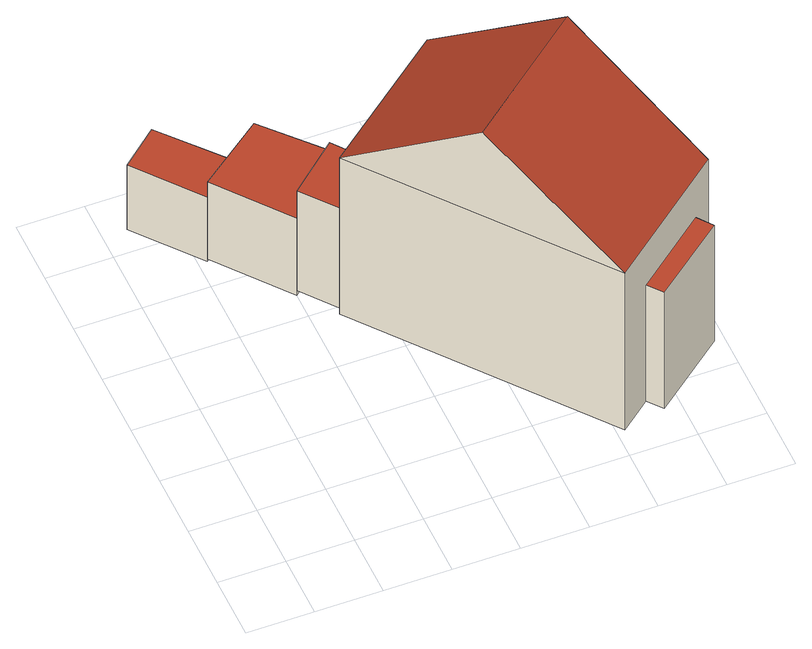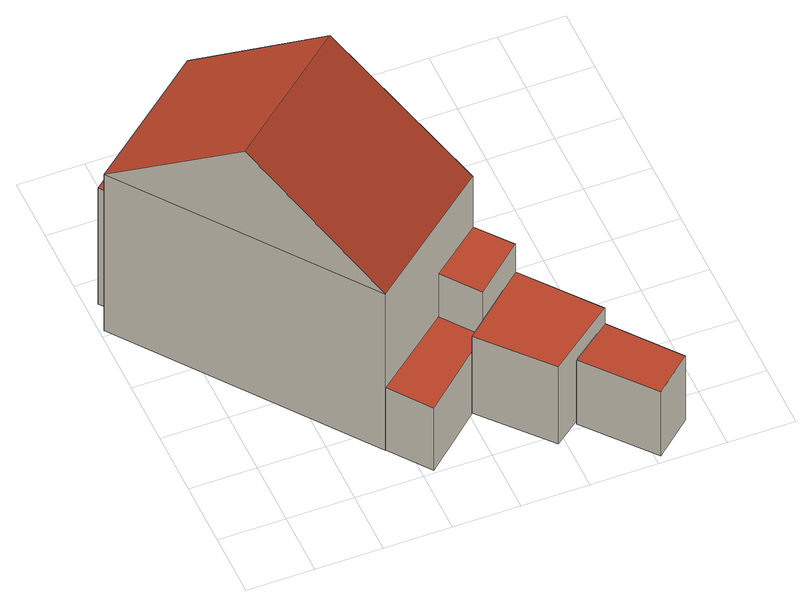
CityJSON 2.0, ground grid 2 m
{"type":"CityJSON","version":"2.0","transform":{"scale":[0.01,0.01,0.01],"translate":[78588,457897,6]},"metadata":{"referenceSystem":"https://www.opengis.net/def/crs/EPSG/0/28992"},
"CityObjects":{
"building1":{"type":"Building","children":["building1-1","building1-2","building1-3","building1-4","building1-5","building1-6"]},
"building1-1":{"type":"BuildingPart","attributes":{"RelativeEavesHeight":6.2,"AbsoluteEavesHeight":12.68,"RelativeRidgeHeight":9.51,"AbsoluteRidgeHeight":15.99,"roofType":"1030"},"parents":["building1"],"geometry":[{"type":"Solid","lod":"2","boundaries":[[[[0,1,2,3]],[[4,5,1,0]],[[6,7,5,4]],[[3,2,7,6]],[[0,8,4]],[[6,9,3]],[[3,9,8,0]],[[4,8,9,6]],[[1,5,7,2]]]],"semantics":{"surfaces":[{"type":"WallSurface"},{"type":"RoofSurface","Slope":52.79,"Direction":321.29},{"type":"RoofSurface","Slope":52.79,"Direction":141.06},{"type":"GroundSurface"}],"values":[[0,0,0,0,0,0,1,2,3]]}}]},
"building1-2":{"type":"BuildingPart","attributes":{"RelativeEavesHeight":3.96,"AbsoluteEavesHeight":10.68,"RelativeRidgeHeight":3.96,"AbsoluteRidgeHeight":10.68,"roofType":"1000"},"parents":["building1"],"geometry":[{"type":"Solid","lod":"2","boundaries":[[[[10,11,12,13]],[[14,15,11,10]],[[16,17,15,14]],[[13,12,17,16]],[[14,10,13,16]],[[11,15,17,12]]]],"semantics":{"surfaces":[{"type":"WallSurface"},{"type":"RoofSurface","Slope":90,"Direction":0},{"type":"GroundSurface"}],"values":[[0,0,0,0,1,2]]}}]},
"building1-3":{"type":"BuildingPart","attributes":{"RelativeEavesHeight":2.47,"AbsoluteEavesHeight":8.98,"RelativeRidgeHeight":2.47,"AbsoluteRidgeHeight":8.98,"roofType":"1000"},"parents":["building1"],"geometry":[{"type":"Solid","lod":"2","boundaries":[[[[18,19,20,21]],[[22,23,19,18]],[[24,25,23,22]],[[21,20,25,24]],[[22,18,21,24]],[[19,23,25,20]]]],"semantics":{"surfaces":[{"type":"WallSurface"},{"type":"RoofSurface","Slope":90,"Direction":0},{"type":"GroundSurface"}],"values":[[0,0,0,0,1,2]]}}]},
"building1-4":{"type":"BuildingPart","attributes":{"RelativeEavesHeight":3.05,"AbsoluteEavesHeight":9.58,"RelativeRidgeHeight":3.05,"AbsoluteRidgeHeight":9.58,"roofType":"1000"},"parents":["building1"],"geometry":[{"type":"Solid","lod":"2","boundaries":[[[[26,27,28,29]],[[30,31,27,26]],[[32,33,31,30]],[[29,28,33,32]],[[30,26,29,32]],[[27,31,33,28]]]],"semantics":{"surfaces":[{"type":"WallSurface"},{"type":"RoofSurface","Slope":90,"Direction":0},{"type":"GroundSurface"}],"values":[[0,0,0,0,1,2]]}}]},
"building1-5":{"type":"BuildingPart","attributes":{"RelativeEavesHeight":2.54,"AbsoluteEavesHeight":8.97,"RelativeRidgeHeight":2.54,"AbsoluteRidgeHeight":8.97,"roofType":"1000"},"parents":["building1"],"geometry":[{"type":"Solid","lod":"2","boundaries":[[[[34,35,36,37]],[[38,39,35,34]],[[40,41,39,38]],[[37,36,41,40]],[[38,34,37,40]],[[35,39,41,36]]]],"semantics":{"surfaces":[{"type":"WallSurface"},{"type":"RoofSurface","Slope":90,"Direction":0},{"type":"GroundSurface"}],"values":[[0,0,0,0,1,2]]}}]},
"building1-6":{"type":"BuildingPart","attributes":{"RelativeEavesHeight":4.6,"AbsoluteEavesHeight":11.11,"RelativeRidgeHeight":4.6,"AbsoluteRidgeHeight":11.11,"roofType":"1000"},"parents":["building1"],"geometry":[{"type":"Solid","lod":"2","boundaries":[[[[42,43,44,45]],[[46,47,43,42]],[[48,49,47,46]],[[45,44,49,48]],[[46,42,45,48]],[[43,47,49,44]]]],"semantics":{"surfaces":[{"type":"WallSurface"},{"type":"RoofSurface","Slope":90,"Direction":0},{"type":"GroundSurface"}],"values":[[0,0,0,0,1,2]]}}]}
},
"vertices":[
[860,1077,668],[860,1077,48],[477,771,48],[477,771,668],[1389,383,668],[1389,383,48],[1022,86,668],[1022,86,48],[1124,730,999],[750,429,999],
[396,873,468],[396,873,72],[477,771,72],[477,771,468],[545,1002,468],[545,1002,72],[629,892,468],[629,892,72],
[769,1197,298],[769,1197,51],[545,1002,51],[545,1002,298],[860,1077,298],[860,1077,51],[629,892,298],[629,892,51],
[225,1088,358],[225,1088,53],[396,873,53],[396,873,358],[423,1238,358],[423,1238,53],[594,1045,358],[594,1045,53],
[72,1280,297],[72,1280,42],[225,1088,42],[225,1088,297],[183,1375,297],[183,1375,42],[347,1181,297],[347,1181,42],
[1367,289,511],[1367,289,51],[1331,336,51],[1331,336,511],[1149,114,511],[1149,114,51],[1112,159,511],[1112,159,51]
]}
